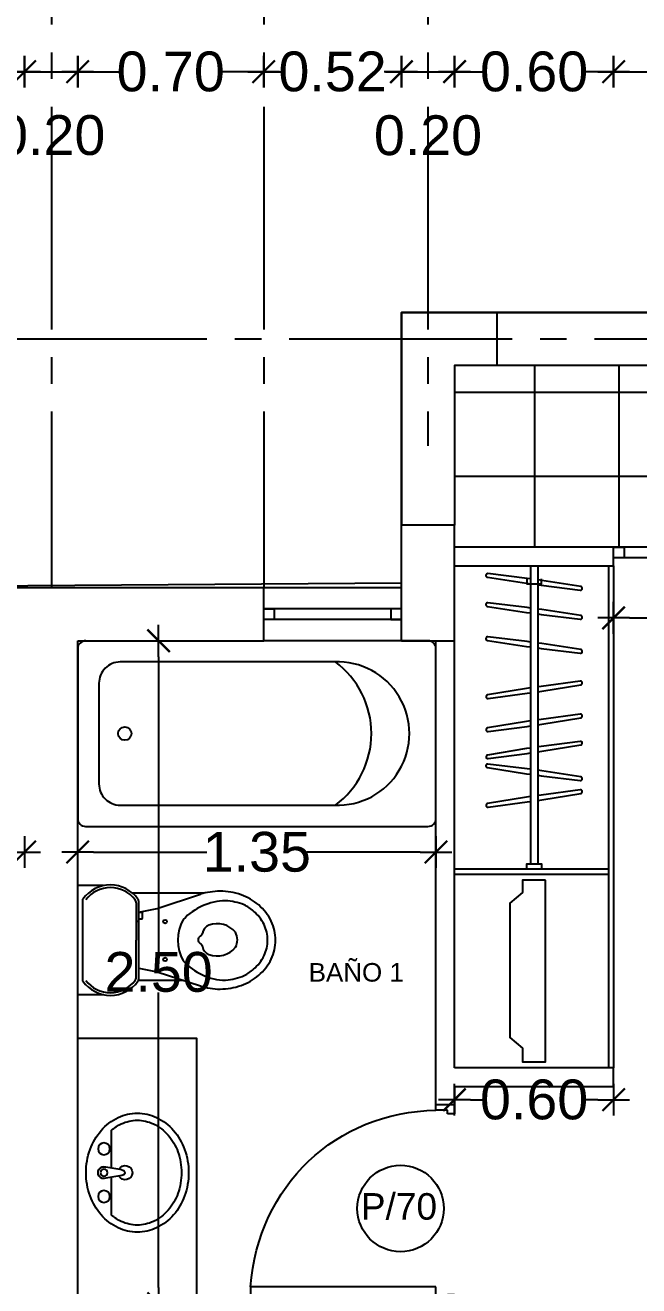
# Model space of a CAD drawing. Header units: millimetres. Extents: x 1217 to 2428, y 234 to 644.
# Drawn here: x 2359.641 to 2361.953, y 491.492 to 496.247 of the extents above; entities that cross this region are included whole.
import ezdxf

# ---------------------------------------------------------------- set-up
doc = ezdxf.new("R2010")
doc.units = ezdxf.units.MM
doc.linetypes.add('ACAD_ISO04W100', pattern=[30, 24, -3, 0, -3])
doc.layers.get('0').update_dxf_attribs({"lineweight": 5})
for name, color, linetype in [('0.1', 251, 'Continuous'), ('0.2', 2, 'Continuous'), ('0.3', 6, 'Continuous'), ('ARTEFACTOS', 4, 'Continuous'), ('COTAS', 252, 'Continuous'), ('COTAS INTERIORES', 3, 'Continuous'), ('Ejes', 8, 'Continuous'), ('muros', 7, 'Continuous'), ('PUERTAS', 2, 'Continuous'), ('Texto', 1, 'Continuous')]:
    doc.layers.add(name, color=color, linetype=linetype)
doc.styles.add('INTERARQ', font='arial.ttf')
doc.styles.get("Standard").update_dxf_attribs({"font": 'arial.ttf'})
doc.dimstyles.new('ESCALA_1-50', dxfattribs={"dimtxt": 0.15, "dimasz": 0.06, "dimexe": 0.18, "dimexo": 0.0625, "dimgap": 0, "dimtad": 0, "dimtih": 1, "dimtoh": 1, "dimzin": 0, "dimdsep": 46, "dimtxsty": 'INTERARQ', "dimblk": 'DIMTICK', "dimcen": 0, "dimse1": 1, "dimse2": 1, "dimclrd": 256, "dimclre": 1, "dimclrt": 2, "dimadec": 0, "dimazin": 0, "dimtfac": 4.5, "dimtofl": 0, "dimtmove": 2, "dimatfit": 3, "dimldrblk": 'DIMTICK', "dimfxl": 1, "dimtolj": 1, "dimtzin": 0, "dimarcsym": 0})

# ---------------------------------------------------------------- blocks, each defined once
blk = doc.blocks.new('DFDFDFDFDDFGGG')
at = {"layer": 'PUERTAS'}
for p, q in [((381629.6763, 7752659.5205), (381629.6427, 7752659.5205)), ((381629.6629, 7752659.4936), (381629.6763, 7752659.4936)), ((381629.6629, 7752659.4505), (381629.6629, 7752659.4936)), ((381629.6763, 7752659.4936), (381629.6763, 7752659.5205)), ((381630.359, 7752659.5205), (381630.359, 7752659.4936)), ((381630.3927, 7752659.5205), (381630.359, 7752659.5205)), ((381630.359, 7752659.4936), (381630.3725, 7752659.4936)), ((381630.3725, 7752659.4936), (381630.3725, 7752659.4505)), ((381629.6427, 7752659.4505), (381629.6629, 7752659.4505)), ((381629.6628, 7752658.7508), (381629.6629, 7752659.4505)), ((381629.6629, 7752659.4505), (381629.7061, 7752659.4505)), ((381629.7061, 7752659.4505), (381629.706, 7752658.7508)), ((381630.3725, 7752659.4505), (381630.3927, 7752659.4505)), ((381629.706, 7752658.7508), (381629.6628, 7752658.7508))]:
    blk.add_line(p, q, dxfattribs=at)
blk.add_ellipse((381629.5787, 7752659.5294), major_axis=(-0.6336, 0.5233), ratio=0.91419, start_param=2.378631, end_param=3.775075, dxfattribs=at)
blk = doc.blocks.new('Van1-pla')
at = {"color": 8}
for p, q in [((-2.16, 42.32), (-18.03, 42.32)), ((-1.41, 37.99), (-2.71, 45.49)), ((0.99, 37.99), (2.29, 45.49)), ((17.6, 42.32), (1.74, 42.32))]:
    blk.add_line(p, q, dxfattribs=at)
blk.add_lwpolyline([(-25.21, 31.5, 0.112687), (-23.37, 23.44, 0.103282), (-17.89, 16.3, 0.092276), (-9.94, 11.68, 0.085761), (-0.21, 10, 0.085761), (9.52, 11.68, 0.092276), (17.47, 16.3, 0.103282), (22.95, 23.44, 0.112687), (24.79, 31.5, 0.112687), (22.95, 39.56, 0.103282), (17.47, 46.7, 0.092276), (9.52, 51.32, 0.085761), (-0.21, 53, 0.085761), (-9.94, 51.32, 0.092276), (-17.89, 46.7, 0.103282), (-23.37, 39.56, 0.112687)], format="xyb", close=True, dxfattribs=at)
for points in [[(-18.03, 42.32, 0.063934), (-20.67, 38.26, 0.112687), (-22.21, 31.5, 0.112687)], [(-22.21, 31.5, 0.112687), (-20.67, 24.74, 0.103282), (-15.93, 18.57, 0.092276), (-8.94, 14.51, 0.085761), (-0.21, 13, 0.085761), (8.51, 14.51, 0.092276), (15.51, 18.57, 0.103282), (20.25, 24.74, 0.112687), (21.79, 31.5, 0.112687), (20.25, 38.26, 0.063934), (17.6, 42.32, 0.092276)]]:
    blk.add_lwpolyline(points, format="xyb", dxfattribs=at)
for centre, radius in [((-10.21, 45.49), 2.5), ((9.79, 45.49), 2.5), ((-0.21, 45.49), 1.5)]:
    blk.add_circle(centre, radius, dxfattribs=at)
for centre, radius, start, end in [((-0.21, 45.49), 2.5, 340.3329, 199.6671), ((-0.21, 36.6), 3, 118.1824, 61.8176), ((-0.21, 37.99), 1.2, 180, 0)]:
    blk.add_arc(centre, radius, start, end, dxfattribs=at)
blk = doc.blocks.new('wc')
at = {"layer": 'ARTEFACTOS', "color": 8}
for p, q in [((0.0667, 0.3584), (-0.0303, 0.3584)), ((-0.0104, -0.0028), (-0.0104, 0.3078)), ((0.4474, 0.3297), (0.1774, 0.3297)), ((0.1906, 0.2929), (0.1906, 0.1525)), ((0.2006, 0.0088), (0.2006, 0.2962)), ((0.2693, 0.2723), (0.4328, 0.3255)), ((0.2006, 0.2586), (0.2693, 0.2723)), ((0.2006, 0.2584), (0.2115, 0.2584)), ((0.2135, 0.2564), (0.2135, 0.2345)), ((0.2006, 0.2232), (0.1906, 0.2232)), ((0.2006, 0.2325), (0.2115, 0.2325)), ((0.1906, 0.0121), (0.1906, 0.1525)), ((0.1867, 0.0003), (0.1863, 0.0003)), ((0.3689, 0.0003), (0.1987, 0.0003)), ((0.2006, 0.0464), (0.2693, 0.0327)), ((0.2693, 0.0327), (0.4328, -0.0205)), ((0.0684, -0.0537), (-0.0303, -0.0537))]:
    blk.add_line(p, q, dxfattribs=at)
for centre in [(0.2994, 0.2224), (0.2994, 0.0796)]:
    blk.add_circle(centre, 0.00699, dxfattribs=at)
for centre, radius, start, end in [((0.0933, 0.2339), 0.1272, 35.4669, 144.5331), ((0.0933, 0.2339), 0.1172, 37.3062, 142.6938), ((0.5066, 0.0988), 0.2384, 90, 108.0194), ((0.5066, 0.0988), 0.2384, 70.5417, 90), ((0.1706, 0.2929), 0.02, 0, 37.3062), ((0.1806, 0.2962), 0.02, 0, 35.4669), ((0.5327, 0.0739), 0.2274, 91.2506, 136.4359), ((0.5124, 0.0619), 0.2399, 69.233, 86.3288), ((0.5159, 0.125), 0.2106, 49.5378, 70.5417), ((0.5159, 0.125), 0.1806, 49.5378, 63.1436), ((0.2115, 0.2564), 0.002, 0, 90), ((0.5301, 0.1418), 0.1586, 25.9026, 49.5378), ((0.5301, 0.1418), 0.1886, 25.9026, 49.5378), ((0.2115, 0.2345), 0.002, 270, 0), ((0.5031, 0.1526), 0.156, 149.9827, 210.1211), ((0.4793, 0.1715), 0.0399, 110.9889, 170.0192), ((0.4966, 0.1263), 0.0883, 39.3794, 110.9889), ((0.5522, 0.1525), 0.1341, 0, 25.9026), ((0.5522, 0.1525), 0.164, 0, 25.9026), ((0.4398, 0.1536), 0.0161, 125.934, 233.3996), ((0.4202, 0.187), 0.0227, 296.4163, 327.7225), ((0.5047, 0.167), 0.0658, 170.0192, 173.1517), ((0.5102, 0.1534), 0.0618, 333.0725, 27.908), ((0.5522, 0.1525), 0.1341, 334.0974, 0), ((0.5522, 0.1525), 0.164, 334.0974, 0), ((0.4202, 0.1202), 0.0227, 32.2775, 64.0078), ((0.5047, 0.1402), 0.0658, 186.8483, 189.9808), ((0.4793, 0.1357), 0.0399, 189.9808, 249.0111), ((0.4966, 0.1809), 0.0883, 249.0111, 321.1211), ((0.5315, 0.2205), 0.2193, 221.8152, 269.0461), ((0.5301, 0.1632), 0.1586, 310.4622, 334.0974), ((0.5301, 0.1632), 0.1886, 310.4622, 334.0974), ((0.1706, 0.0121), 0.02, 322.6938, 0), ((0.1806, 0.0088), 0.02, 324.5331, 0), ((0.5116, 0.2113), 0.2107, 274.4195, 294.2912), ((0.5159, 0.18), 0.2106, 289.4583, 310.4622), ((0.5159, 0.18), 0.1806, 297.1692, 310.4622), ((0.0933, 0.0711), 0.1272, 215.4669, 324.5331), ((0.0933, 0.0711), 0.1172, 217.3062, 322.6938), ((0.5066, 0.2062), 0.2384, 251.9806, 270), ((0.5066, 0.2062), 0.2384, 270, 289.4583)]:
    blk.add_arc(centre, radius, start, end, dxfattribs=at)
blk = doc.blocks.new('DIMTICK')
at = {"color": 1}
for p, q in [((0, 1), (0, -1)), ((-1, 0), (1, 0))]:
    blk.add_line(p, q, dxfattribs=at)
at = {"color": 3, "const_width": 0.141}
blk.add_lwpolyline([(0.707, 0.707), (-0.707, -0.707)], dxfattribs=at)
blk = doc.blocks.new('*D292')
at = {"layer": 'COTAS', "lineweight": -2, "ltscale": 3, "transparency": 16777216}
for p, q in [((2358.9975, 496.0718), (2359.0934, 496.0718)), ((2359.5784, 496.0718), (2359.4825, 496.0718))]:
    blk.add_line(p, q, dxfattribs=at)
at = {"layer": 'Defpoints', "color": 0, "ltscale": 3, "transparency": 16777216}
for p in [(2359.6384, 496.0718), (2358.9375, 494.3463), (2359.6384, 494.1463)]:
    blk.add_point(p, dxfattribs=at)
at = {"layer": 'COTAS', "lineweight": -2, "ltscale": 3, "transparency": 16777216, "xscale": 0.06, "yscale": 0.06, "zscale": 0.06, "rotation": 180}
blk.add_blockref('DIMTICK', (2358.9375, 496.0718), dxfattribs=at)
at = {"layer": 'COTAS', "lineweight": -2, "ltscale": 3, "transparency": 16777216, "xscale": 0.06, "yscale": 0.06, "zscale": 0.06}
blk.add_blockref('DIMTICK', (2359.6384, 496.0718), dxfattribs=at)
at = {"layer": 'COTAS', "color": 2, "ltscale": 3, "transparency": 16777216, "insert": (2359.2879, 496.0718), "char_height": 0.15, "attachment_point": 5, "style": 'INTERARQ'}
blk.add_mtext('\\A1;0.70', dxfattribs=at)
blk = doc.blocks.new('*D293')
at = {"layer": 'COTAS', "lineweight": -2, "ltscale": 3, "transparency": 16777216}
blk.add_line((2359.6984, 496.0718), (2359.7784, 496.0718), dxfattribs=at)
at = {"layer": 'Defpoints', "color": 0, "ltscale": 3, "transparency": 16777216}
for p in [(2359.8384, 496.0718), (2359.6384, 494.1463), (2359.8384, 494.1463)]:
    blk.add_point(p, dxfattribs=at)
at = {"layer": 'COTAS', "lineweight": -2, "ltscale": 3, "transparency": 16777216, "xscale": 0.06, "yscale": 0.06, "zscale": 0.06, "rotation": 180}
blk.add_blockref('DIMTICK', (2359.6384, 496.0718), dxfattribs=at)
at = {"layer": 'COTAS', "lineweight": -2, "ltscale": 3, "transparency": 16777216, "xscale": 0.06, "yscale": 0.06, "zscale": 0.06}
blk.add_blockref('DIMTICK', (2359.8384, 496.0718), dxfattribs=at)
at = {"layer": 'COTAS', "color": 2, "ltscale": 3, "transparency": 16777216, "insert": (2359.7384, 495.8317), "char_height": 0.15, "attachment_point": 5, "style": 'INTERARQ'}
blk.add_mtext('\\A1;0.20', dxfattribs=at)
blk = doc.blocks.new('*D294')
at = {"layer": 'COTAS', "lineweight": -2, "ltscale": 3, "transparency": 16777216}
for p, q in [((2359.8984, 496.0718), (2359.9943, 496.0718)), ((2360.4794, 496.0718), (2360.3835, 496.0718))]:
    blk.add_line(p, q, dxfattribs=at)
at = {"layer": 'Defpoints', "color": 0, "ltscale": 3, "transparency": 16777216}
for p in [(2360.5394, 496.0718), (2360.5394, 494.3463), (2359.8384, 494.1463)]:
    blk.add_point(p, dxfattribs=at)
at = {"layer": 'COTAS', "lineweight": -2, "ltscale": 3, "transparency": 16777216, "xscale": 0.06, "yscale": 0.06, "zscale": 0.06, "rotation": 180}
blk.add_blockref('DIMTICK', (2359.8384, 496.0718), dxfattribs=at)
at = {"layer": 'COTAS', "lineweight": -2, "ltscale": 3, "transparency": 16777216, "xscale": 0.06, "yscale": 0.06, "zscale": 0.06}
blk.add_blockref('DIMTICK', (2360.5394, 496.0718), dxfattribs=at)
at = {"layer": 'COTAS', "color": 2, "ltscale": 3, "transparency": 16777216, "insert": (2360.1889, 496.0718), "char_height": 0.15, "attachment_point": 5, "style": 'INTERARQ'}
blk.add_mtext('\\A1;0.70', dxfattribs=at)
blk = doc.blocks.new('*D295')
at = {"layer": 'COTAS', "lineweight": -2, "ltscale": 3, "transparency": 16777216}
for p, q in [((2360.5994, 496.0718), (2360.6049, 496.0718)), ((2360.9985, 496.0718), (2360.993, 496.0718))]:
    blk.add_line(p, q, dxfattribs=at)
at = {"layer": 'Defpoints', "color": 0, "ltscale": 3, "transparency": 16777216}
for p in [(2361.0585, 496.0718), (2361.0585, 494.7463), (2360.5394, 494.3463)]:
    blk.add_point(p, dxfattribs=at)
at = {"layer": 'COTAS', "lineweight": -2, "ltscale": 3, "transparency": 16777216, "xscale": 0.06, "yscale": 0.06, "zscale": 0.06, "rotation": 180}
blk.add_blockref('DIMTICK', (2360.5394, 496.0718), dxfattribs=at)
at = {"layer": 'COTAS', "lineweight": -2, "ltscale": 3, "transparency": 16777216, "xscale": 0.06, "yscale": 0.06, "zscale": 0.06}
blk.add_blockref('DIMTICK', (2361.0585, 496.0718), dxfattribs=at)
at = {"layer": 'COTAS', "color": 2, "ltscale": 3, "transparency": 16777216, "insert": (2360.7989, 496.0718), "char_height": 0.15, "attachment_point": 5, "style": 'INTERARQ'}
blk.add_mtext('\\A1;0.52', dxfattribs=at)
blk = doc.blocks.new('*D296')
at = {"layer": 'COTAS', "lineweight": -2, "ltscale": 3, "transparency": 16777216}
blk.add_line((2361.1185, 496.0718), (2361.1985, 496.0718), dxfattribs=at)
at = {"layer": 'Defpoints', "color": 0, "ltscale": 3, "transparency": 16777216}
for p in [(2361.2585, 496.0718), (2361.0585, 494.7463), (2361.2585, 494.7463)]:
    blk.add_point(p, dxfattribs=at)
at = {"layer": 'COTAS', "lineweight": -2, "ltscale": 3, "transparency": 16777216, "xscale": 0.06, "yscale": 0.06, "zscale": 0.06, "rotation": 180}
blk.add_blockref('DIMTICK', (2361.0585, 496.0718), dxfattribs=at)
at = {"layer": 'COTAS', "lineweight": -2, "ltscale": 3, "transparency": 16777216, "xscale": 0.06, "yscale": 0.06, "zscale": 0.06}
blk.add_blockref('DIMTICK', (2361.2585, 496.0718), dxfattribs=at)
at = {"layer": 'COTAS', "color": 2, "ltscale": 3, "transparency": 16777216, "insert": (2361.1585, 495.8311), "char_height": 0.15, "attachment_point": 5, "style": 'INTERARQ'}
blk.add_mtext('\\A1;0.20', dxfattribs=at)
blk = doc.blocks.new('*D297')
at = {"layer": 'COTAS', "lineweight": -2, "ltscale": 3, "transparency": 16777216}
for p, q in [((2361.3185, 496.0718), (2361.3637, 496.0718)), ((2361.7981, 496.0718), (2361.7528, 496.0718))]:
    blk.add_line(p, q, dxfattribs=at)
at = {"layer": 'Defpoints', "color": 0, "ltscale": 3, "transparency": 16777216}
for p in [(2361.8581, 496.0718), (2361.2585, 494.7463), (2361.8581, 494.6134)]:
    blk.add_point(p, dxfattribs=at)
at = {"layer": 'COTAS', "lineweight": -2, "ltscale": 3, "transparency": 16777216, "xscale": 0.06, "yscale": 0.06, "zscale": 0.06, "rotation": 180}
blk.add_blockref('DIMTICK', (2361.2585, 496.0718), dxfattribs=at)
at = {"layer": 'COTAS', "lineweight": -2, "ltscale": 3, "transparency": 16777216, "xscale": 0.06, "yscale": 0.06, "zscale": 0.06}
blk.add_blockref('DIMTICK', (2361.8581, 496.0718), dxfattribs=at)
at = {"layer": 'COTAS', "color": 2, "ltscale": 3, "transparency": 16777216, "insert": (2361.5583, 496.0718), "char_height": 0.15, "attachment_point": 5, "style": 'INTERARQ'}
blk.add_mtext('\\A1;0.60', dxfattribs=at)
blk = doc.blocks.new('*D298')
at = {"layer": 'COTAS', "lineweight": -2, "ltscale": 3, "transparency": 16777216}
for p, q in [((2361.9181, 496.0718), (2363.1785, 496.0718)), ((2364.8284, 496.0718), (2363.568, 496.0718))]:
    blk.add_line(p, q, dxfattribs=at)
at = {"layer": 'Defpoints', "color": 0, "ltscale": 3, "transparency": 16777216}
for p in [(2364.8884, 496.0718), (2364.8884, 494.7463), (2361.8581, 494.6134)]:
    blk.add_point(p, dxfattribs=at)
at = {"layer": 'COTAS', "lineweight": -2, "ltscale": 3, "transparency": 16777216, "xscale": 0.06, "yscale": 0.06, "zscale": 0.06, "rotation": 180}
blk.add_blockref('DIMTICK', (2361.8581, 496.0718), dxfattribs=at)
at = {"layer": 'COTAS', "lineweight": -2, "ltscale": 3, "transparency": 16777216, "xscale": 0.06, "yscale": 0.06, "zscale": 0.06}
blk.add_blockref('DIMTICK', (2364.8884, 496.0718), dxfattribs=at)
at = {"layer": 'COTAS', "color": 2, "ltscale": 3, "transparency": 16777216, "insert": (2363.3732, 496.0718), "char_height": 0.15, "attachment_point": 5, "style": 'INTERARQ'}
blk.add_mtext('\\A1;3.03', dxfattribs=at)
blk = doc.blocks.new('*D306')
at = {"layer": 'COTAS', "lineweight": -2, "ltscale": 3, "transparency": 16777216}
for p, q in [((2359.198, 496.5582), (2359.2437, 496.5582)), ((2359.6784, 496.5582), (2359.6328, 496.5582))]:
    blk.add_line(p, q, dxfattribs=at)
at = {"layer": 'Defpoints', "color": 0, "ltscale": 3, "transparency": 16777216}
for p in [(2359.7384, 496.5582), (2359.138, 495.4484), (2359.7384, 495.4484)]:
    blk.add_point(p, dxfattribs=at)
at = {"layer": 'COTAS', "lineweight": -2, "ltscale": 3, "transparency": 16777216, "xscale": 0.06, "yscale": 0.06, "zscale": 0.06, "rotation": 180}
blk.add_blockref('DIMTICK', (2359.138, 496.5582), dxfattribs=at)
at = {"layer": 'COTAS', "lineweight": -2, "ltscale": 3, "transparency": 16777216, "xscale": 0.06, "yscale": 0.06, "zscale": 0.06}
blk.add_blockref('DIMTICK', (2359.7384, 496.5582), dxfattribs=at)
at = {"layer": 'COTAS', "color": 2, "ltscale": 3, "transparency": 16777216, "insert": (2359.4382, 496.5582), "char_height": 0.15, "attachment_point": 5, "style": 'INTERARQ'}
blk.add_mtext('\\A1;0.60', dxfattribs=at)
blk = doc.blocks.new('*D307')
at = {"layer": 'COTAS', "lineweight": -2, "ltscale": 3, "transparency": 16777216}
for p, q in [((2359.7984, 496.5582), (2359.9443, 496.5582)), ((2360.4794, 496.5582), (2360.3335, 496.5582))]:
    blk.add_line(p, q, dxfattribs=at)
at = {"layer": 'Defpoints', "color": 0, "ltscale": 3, "transparency": 16777216}
for p in [(2360.5394, 496.5582), (2359.7384, 495.4484), (2360.5394, 495.4483)]:
    blk.add_point(p, dxfattribs=at)
at = {"layer": 'COTAS', "lineweight": -2, "ltscale": 3, "transparency": 16777216, "xscale": 0.06, "yscale": 0.06, "zscale": 0.06, "rotation": 180}
blk.add_blockref('DIMTICK', (2359.7384, 496.5582), dxfattribs=at)
at = {"layer": 'COTAS', "lineweight": -2, "ltscale": 3, "transparency": 16777216, "xscale": 0.06, "yscale": 0.06, "zscale": 0.06}
blk.add_blockref('DIMTICK', (2360.5394, 496.5582), dxfattribs=at)
at = {"layer": 'COTAS', "color": 2, "ltscale": 3, "transparency": 16777216, "insert": (2360.1389, 496.5582), "char_height": 0.15, "attachment_point": 5, "style": 'INTERARQ'}
blk.add_mtext('\\A1;0.80', dxfattribs=at)
blk = doc.blocks.new('*D308')
at = {"layer": 'COTAS', "lineweight": -2, "ltscale": 3, "transparency": 16777216}
for p, q in [((2360.5994, 496.5582), (2360.6549, 496.5582)), ((2361.0985, 496.5582), (2361.043, 496.5582))]:
    blk.add_line(p, q, dxfattribs=at)
at = {"layer": 'Defpoints', "color": 0, "ltscale": 3, "transparency": 16777216}
for p in [(2361.1585, 496.5582), (2360.5394, 495.4483), (2361.1585, 495.4484)]:
    blk.add_point(p, dxfattribs=at)
at = {"layer": 'COTAS', "lineweight": -2, "ltscale": 3, "transparency": 16777216, "xscale": 0.06, "yscale": 0.06, "zscale": 0.06, "rotation": 180}
blk.add_blockref('DIMTICK', (2360.5394, 496.5582), dxfattribs=at)
at = {"layer": 'COTAS', "lineweight": -2, "ltscale": 3, "transparency": 16777216, "xscale": 0.06, "yscale": 0.06, "zscale": 0.06}
blk.add_blockref('DIMTICK', (2361.1585, 496.5582), dxfattribs=at)
at = {"layer": 'COTAS', "color": 2, "ltscale": 3, "transparency": 16777216, "insert": (2360.8489, 496.5582), "char_height": 0.15, "attachment_point": 5, "style": 'INTERARQ'}
blk.add_mtext('\\A1;0.62', dxfattribs=at)
blk = doc.blocks.new('*D309')
at = {"layer": 'COTAS', "lineweight": -2, "ltscale": 3, "transparency": 16777216}
for p, q in [((2361.2185, 496.5582), (2362.8778, 496.5582)), ((2364.9268, 496.5582), (2363.2674, 496.5582))]:
    blk.add_line(p, q, dxfattribs=at)
at = {"layer": 'Defpoints', "color": 0, "ltscale": 3, "transparency": 16777216}
for p in [(2364.9868, 496.5582), (2361.1585, 495.4484), (2364.9868, 495.2271, 0)]:
    blk.add_point(p, dxfattribs=at)
at = {"layer": 'COTAS', "lineweight": -2, "ltscale": 3, "transparency": 16777216, "xscale": 0.06, "yscale": 0.06, "zscale": 0.06, "rotation": 180}
blk.add_blockref('DIMTICK', (2361.1585, 496.5582), dxfattribs=at)
at = {"layer": 'COTAS', "lineweight": -2, "ltscale": 3, "transparency": 16777216, "xscale": 0.06, "yscale": 0.06, "zscale": 0.06}
blk.add_blockref('DIMTICK', (2364.9868, 496.5582), dxfattribs=at)
at = {"layer": 'COTAS', "color": 2, "ltscale": 3, "transparency": 16777216, "insert": (2363.0726, 496.5582), "char_height": 0.15, "attachment_point": 5, "style": 'INTERARQ'}
blk.add_mtext('\\A1;3.83', dxfattribs=at)
blk = doc.blocks.new('*D312')
at = {"layer": 'COTAS', "lineweight": -2, "ltscale": 3, "transparency": 16777216}
for p, q in [((2352.9384, 496.9757), (2359.6931, 496.9757)), ((2366.9383, 496.9757), (2360.1836, 496.9757))]:
    blk.add_line(p, q, dxfattribs=at)
at = {"layer": 'Defpoints', "color": 0, "ltscale": 3, "transparency": 16777216}
for p in [(2366.9983, 496.9757), (2352.8784, 491.6775, 0), (2366.9983, 491.6776, 0)]:
    blk.add_point(p, dxfattribs=at)
at = {"layer": 'COTAS', "lineweight": -2, "ltscale": 3, "transparency": 16777216, "xscale": 0.06, "yscale": 0.06, "zscale": 0.06, "rotation": 180}
blk.add_blockref('DIMTICK', (2352.8784, 496.9757), dxfattribs=at)
at = {"layer": 'COTAS', "lineweight": -2, "ltscale": 3, "transparency": 16777216, "xscale": 0.06, "yscale": 0.06, "zscale": 0.06}
blk.add_blockref('DIMTICK', (2366.9983, 496.9757), dxfattribs=at)
at = {"layer": 'COTAS', "color": 2, "ltscale": 3, "transparency": 16777216, "insert": (2359.9384, 496.9757), "char_height": 0.15, "attachment_point": 5, "style": 'INTERARQ'}
blk.add_mtext('\\A1;14.12', dxfattribs=at)
blk = doc.blocks.new('*D361')
at = {"layer": 'COTAS INTERIORES', "lineweight": -2, "ltscale": 3, "transparency": 16777216}
for p, q in [((2358.3483, 493.1283), (2358.7751, 493.1283)), ((2359.5784, 493.1283), (2359.1517, 493.1283))]:
    blk.add_line(p, q, dxfattribs=at)
at = {"layer": 'Defpoints', "color": 0, "ltscale": 3, "transparency": 16777216}
for p in [(2359.6384, 493.1283), (2358.2883, 493.0497, 0), (2359.6384, 493.0651, 0)]:
    blk.add_point(p, dxfattribs=at)
at = {"layer": 'COTAS INTERIORES', "lineweight": -2, "ltscale": 3, "transparency": 16777216, "xscale": 0.06, "yscale": 0.06, "zscale": 0.06, "rotation": 180}
blk.add_blockref('DIMTICK', (2358.2883, 493.1283), dxfattribs=at)
at = {"layer": 'COTAS INTERIORES', "lineweight": -2, "ltscale": 3, "transparency": 16777216, "xscale": 0.06, "yscale": 0.06, "zscale": 0.06}
blk.add_blockref('DIMTICK', (2359.6384, 493.1283), dxfattribs=at)
at = {"layer": 'COTAS INTERIORES', "color": 2, "ltscale": 3, "transparency": 16777216, "insert": (2358.9634, 493.1283), "char_height": 0.15, "attachment_point": 5, "style": 'INTERARQ'}
blk.add_mtext('\\A1;1.35', dxfattribs=at)
blk = doc.blocks.new('*D362')
at = {"layer": 'COTAS INTERIORES', "lineweight": -2, "ltscale": 3, "transparency": 16777216}
for p, q in [((2359.8984, 493.1283), (2360.3251, 493.1283)), ((2361.1285, 493.1283), (2360.7018, 493.1283))]:
    blk.add_line(p, q, dxfattribs=at)
at = {"layer": 'Defpoints', "color": 0, "ltscale": 3, "transparency": 16777216}
for p in [(2359.8384, 493.1283, 0), (2361.1885, 493.1283, 0), (2361.1885, 493.1283)]:
    blk.add_point(p, dxfattribs=at)
at = {"layer": 'COTAS INTERIORES', "lineweight": -2, "ltscale": 3, "transparency": 16777216, "xscale": 0.06, "yscale": 0.06, "zscale": 0.06, "rotation": 180}
blk.add_blockref('DIMTICK', (2359.8384, 493.1283), dxfattribs=at)
at = {"layer": 'COTAS INTERIORES', "lineweight": -2, "ltscale": 3, "transparency": 16777216, "xscale": 0.06, "yscale": 0.06, "zscale": 0.06}
blk.add_blockref('DIMTICK', (2361.1885, 493.1283), dxfattribs=at)
at = {"layer": 'COTAS INTERIORES', "color": 2, "ltscale": 3, "transparency": 16777216, "insert": (2360.5135, 493.1283), "char_height": 0.15, "attachment_point": 5, "style": 'INTERARQ'}
blk.add_mtext('\\A1;1.35', dxfattribs=at)
blk = doc.blocks.new('*D363')
at = {"layer": 'COTAS INTERIORES', "lineweight": -2, "ltscale": 3, "transparency": 16777216}
for p, q in [((2360.1434, 493.8651), (2360.1434, 492.7517)), ((2360.1434, 491.4851), (2360.1434, 492.5985))]:
    blk.add_line(p, q, dxfattribs=at)
at = {"layer": 'Defpoints', "color": 0, "ltscale": 3, "transparency": 16777216}
for p in [(2360.0631, 493.9251, 0), (2360.1434, 493.9251), (2360.0631, 491.4251, 0)]:
    blk.add_point(p, dxfattribs=at)
at = {"layer": 'COTAS INTERIORES', "lineweight": -2, "ltscale": 3, "transparency": 16777216, "xscale": 0.06, "yscale": 0.06, "zscale": 0.06}
for p, rotation in [((2360.1434, 493.9251), 90), ((2360.1434, 491.4251), 270)]:
    blk.add_blockref('DIMTICK', p, dxfattribs=dict(at, rotation=rotation))
at = {"layer": 'COTAS INTERIORES', "color": 2, "ltscale": 3, "transparency": 16777216, "insert": (2360.1434, 492.6751), "char_height": 0.15, "attachment_point": 5, "style": 'INTERARQ'}
blk.add_mtext('\\A1;2.50', dxfattribs=at)
blk = doc.blocks.new('*D366')
at = {"layer": 'COTAS INTERIORES', "lineweight": -2, "ltscale": 3, "transparency": 16777216}
for p, q in [((2361.3185, 492.1941), (2361.3637, 492.1941)), ((2361.7981, 492.1941), (2361.7528, 492.1941))]:
    blk.add_line(p, q, dxfattribs=at)
at = {"layer": 'Defpoints', "color": 0, "ltscale": 3, "transparency": 16777216}
for p in [(2361.2585, 494.3223, 0), (2361.8581, 494.3223, 0), (2361.8581, 492.1941)]:
    blk.add_point(p, dxfattribs=at)
at = {"layer": 'COTAS INTERIORES', "lineweight": -2, "ltscale": 3, "transparency": 16777216, "xscale": 0.06, "yscale": 0.06, "zscale": 0.06, "rotation": 180}
blk.add_blockref('DIMTICK', (2361.2585, 492.1941), dxfattribs=at)
at = {"layer": 'COTAS INTERIORES', "lineweight": -2, "ltscale": 3, "transparency": 16777216, "xscale": 0.06, "yscale": 0.06, "zscale": 0.06}
blk.add_blockref('DIMTICK', (2361.8581, 492.1941), dxfattribs=at)
at = {"layer": 'COTAS INTERIORES', "color": 2, "ltscale": 3, "transparency": 16777216, "insert": (2361.5583, 492.1941), "char_height": 0.15, "attachment_point": 5, "style": 'INTERARQ'}
blk.add_mtext('\\A1;0.60', dxfattribs=at)
blk = doc.blocks.new('*D367')
at = {"layer": 'COTAS INTERIORES', "lineweight": -2, "ltscale": 3, "transparency": 16777216}
for p, q in [((2361.9181, 494.0115), (2363.1785, 494.0115)), ((2364.8284, 494.0115), (2363.568, 494.0115))]:
    blk.add_line(p, q, dxfattribs=at)
at = {"layer": 'Defpoints', "color": 0, "ltscale": 3, "transparency": 16777216}
for p in [(2364.8884, 494.0115), (2364.8884, 493.8628, 0), (2361.8581, 493.7012, 0)]:
    blk.add_point(p, dxfattribs=at)
at = {"layer": 'COTAS INTERIORES', "lineweight": -2, "ltscale": 3, "transparency": 16777216, "xscale": 0.06, "yscale": 0.06, "zscale": 0.06, "rotation": 180}
blk.add_blockref('DIMTICK', (2361.8581, 494.0115), dxfattribs=at)
at = {"layer": 'COTAS INTERIORES', "lineweight": -2, "ltscale": 3, "transparency": 16777216, "xscale": 0.06, "yscale": 0.06, "zscale": 0.06}
blk.add_blockref('DIMTICK', (2364.8884, 494.0115), dxfattribs=at)
at = {"layer": 'COTAS INTERIORES', "color": 2, "ltscale": 3, "transparency": 16777216, "insert": (2363.3732, 494.0115), "char_height": 0.15, "attachment_point": 5, "style": 'INTERARQ'}
blk.add_mtext('\\A1;3.03', dxfattribs=at)

msp = doc.modelspace()

# ---------------------------------------------------------------- hatches: boundary and pattern name
at = {"layer": '0.1'}
h = msp.add_hatch(dxfattribs=at)
h.set_pattern_fill('NET', color=256, scale=0.099999, angle=-270, style=0)
h.set_pattern_definition([(90, (807.40966, -346.18826), (-0.31749764, 2e-16), []), (180, (807.40966, -346.18826), (-2e-16, -0.31749764), [])])
h.paths.add_polyline_path([(2364.1093, 494.96328), (2364.88838, 494.27844), (2364.86837, 494.27844), (2364.84838, 494.27844), (2362.0001, 494.27844), (2361.85813, 494.27844), (2361.25843, 494.27844), (2361.25846, 494.96328)])

# ---------------------------------------------------------------- linework, layer by layer
at = {"layer": '0.1', "ltscale": 3, "elevation": 0}
msp.add_lwpolyline([(2354.38846, 491.4808), (2354.38846, 494.36129), (2355.30082, 495.16328), (2358.41837, 495.16328), (2358.41837, 494.12515), (2361.05846, 494.14324), (2361.05846, 495.16328), (2364.17602, 495.16328), (2365.08838, 494.36129), (2365.08832, 491.48085)], dxfattribs=at)
at = {"layer": '0.1', "elevation": 0}
for points in [[(2364.84838, 494.27844), (2361.85813, 494.27844)], [(2364.84838, 494.27844), (2361.85813, 494.27844)], [(2364.84838, 494.23844), (2361.85813, 494.23844)], [(2364.84838, 494.23844), (2361.85813, 494.23844)], [(2361.05846, 494.04516), (2360.53938, 494.04516)], [(2361.05846, 494.00516), (2360.53938, 494.00516)], [(2359.8384, 491.42514), (2360.28787, 491.42514), (2360.28787, 492.42434), (2359.8384, 492.42434)]]:
    msp.add_lwpolyline(points, dxfattribs=at)
at = {"layer": '0.1', "color": 1, "elevation": 0}
for points in [[(2361.05846, 494.12515), (2360.53938, 494.12515)], [(2361.05846, 493.92521), (2360.53938, 493.92517)]]:
    msp.add_lwpolyline(points, dxfattribs=at)
at = {"layer": '0.2', "elevation": 0}
for points in [[(2365.08838, 494.36129), (2364.17602, 495.16328), (2361.05846, 495.16328), (2361.05846, 494.36129)], [(2364.88838, 494.27844), (2364.1093, 494.96328), (2361.25846, 494.96328), (2361.25846, 494.36129)], [(2361.89813, 494.27844), (2361.89813, 494.23844), (2361.85813, 494.23844), (2361.85813, 494.27844), (2361.89813, 494.27844)], [(2360.53938, 494.00515), (2360.53938, 494.04515), (2360.57938, 494.04515), (2360.57938, 494.00515), (2360.53938, 494.00515)], [(2361.05846, 494.00515), (2361.05846, 494.04515), (2361.01846, 494.04515), (2361.01846, 494.00515), (2361.05846, 494.00515)]]:
    msp.add_lwpolyline(points, dxfattribs=at)
at = {"layer": '0.3'}
for p, q in [((2361.1885, 492.17431, 0), (2361.1885, 493.9252, 0)), ((2361.25852, 492.31425, 0), (2361.25845, 493.9252, 0))]:
    msp.add_line(p, q, dxfattribs=at)
at = {"layer": '0.3', "elevation": 0}
for points in [[(2361.25846, 494.20844), (2361.85811, 494.20844), (2361.85811, 494.27844), (2361.25846, 494.27844)], [(2361.85814, 492.24428), (2361.85814, 492.31428), (2361.25854, 492.31425)], [(2361.25853, 492.24428), (2361.25853, 492.17431), (2361.18862, 492.17431)], [(2361.25853, 492.24428), (2361.85814, 492.24428)]]:
    msp.add_lwpolyline(points, dxfattribs=at)
at = {"layer": 'ARTEFACTOS'}
for p, q in [((2361.54475, 494.20844, 0), (2361.54475, 493.08343, 0)), ((2361.57225, 494.20844, 0), (2361.57225, 493.08343, 0)), ((2361.2585, 493.0651, 0), (2361.83816, 493.0651, 0)), ((2361.2585, 493.0451, 0), (2361.83816, 493.0451, 0))]:
    msp.add_line(p, q, dxfattribs=at)
at = {"layer": 'ARTEFACTOS', "elevation": 0}
for points in [[(2361.54475, 494.15854), (2361.53252, 494.16023), (2361.38455, 494.17837, 0.9860188), (2361.38267, 494.16475), (2361.53001, 494.14207), (2361.54475, 494.14003)], [(2361.57225, 494.13623), (2361.58449, 494.13454), (2361.73245, 494.11641, 0.9860188), (2361.73433, 494.13003), (2361.587, 494.1527), (2361.57225, 494.15474)], [(2361.54475, 494.04874), (2361.53252, 494.05043), (2361.38455, 494.06857, 0.9860188), (2361.38267, 494.05495), (2361.53001, 494.03227), (2361.54475, 494.03023)], [(2361.57225, 494.02643), (2361.58449, 494.02474), (2361.73245, 494.00661, 0.9860188), (2361.73433, 494.02023), (2361.587, 494.0429), (2361.57225, 494.04494)], [(2359.86935, 493.92517, 0.4233096), (2359.83842, 493.89518), (2359.83842, 493.25518, 0.4142136), (2359.86842, 493.22518), (2361.1585, 493.22518, 0.4142136), (2361.1885, 493.25518), (2361.1885, 493.89518, 0.4142136), (2361.1585, 493.92518), (2360.53938, 493.92518)], [(2361.54475, 493.92039), (2361.53252, 493.92208), (2361.38455, 493.94021, 0.9860188), (2361.38267, 493.92659), (2361.53001, 493.90392), (2361.54475, 493.90188)], [(2361.57225, 493.89808), (2361.58449, 493.89639), (2361.73245, 493.87825, 0.9860188), (2361.73433, 493.89187), (2361.587, 493.91455), (2361.57225, 493.91659)], [(2361.57225, 493.733), (2361.58704, 493.73518), (2361.73417, 493.75915, 0.9860188), (2361.73217, 493.77276), (2361.58437, 493.75332), (2361.57225, 493.75153)], [(2361.57225, 493.733), (2361.58704, 493.73518), (2361.73417, 493.75915, 0.9860188), (2361.73217, 493.77276), (2361.58437, 493.75332), (2361.57225, 493.75153)], [(2361.54475, 493.74749), (2361.52996, 493.74531), (2361.38283, 493.72134, 0.9860188), (2361.38483, 493.70773), (2361.53263, 493.72717), (2361.54475, 493.72896)], [(2361.54475, 493.74749), (2361.52996, 493.74531), (2361.38283, 493.72134, 0.9860188), (2361.38483, 493.70773), (2361.53263, 493.72717), (2361.54475, 493.72896)], [(2361.54475, 493.62265), (2361.52996, 493.62048), (2361.38283, 493.5965, 0.9860188), (2361.38483, 493.5829), (2361.53263, 493.60234), (2361.54475, 493.60412)], [(2361.54475, 493.62265), (2361.52996, 493.62048), (2361.38283, 493.5965, 0.9860188), (2361.38483, 493.5829), (2361.53263, 493.60234), (2361.54475, 493.60412)], [(2361.57225, 493.60817), (2361.58704, 493.61035), (2361.73417, 493.63432, 0.9860188), (2361.73217, 493.64792), (2361.58437, 493.62848), (2361.57225, 493.6267)], [(2361.57225, 493.60817), (2361.58704, 493.61035), (2361.73417, 493.63432, 0.9860188), (2361.73217, 493.64792), (2361.58437, 493.62848), (2361.57225, 493.6267)], [(2361.54475, 493.52046), (2361.52996, 493.51828), (2361.38283, 493.49431, 0.9860188), (2361.38483, 493.4807), (2361.53263, 493.50014), (2361.54475, 493.50193)], [(2361.54475, 493.52046), (2361.52996, 493.51828), (2361.38283, 493.49431, 0.9860188), (2361.38483, 493.4807), (2361.53263, 493.50014), (2361.54475, 493.50193)], [(2361.57225, 493.50597), (2361.58704, 493.50815), (2361.73417, 493.53212, 0.9860188), (2361.73217, 493.54573), (2361.58437, 493.52629), (2361.57225, 493.5245)], [(2361.57225, 493.50597), (2361.58704, 493.50815), (2361.73417, 493.53212, 0.9860188), (2361.73217, 493.54573), (2361.58437, 493.52629), (2361.57225, 493.5245)], [(2361.54475, 493.44033), (2361.53252, 493.44202), (2361.38455, 493.46016, 0.9860188), (2361.38267, 493.44654), (2361.53001, 493.42386), (2361.54475, 493.42182)], [(2361.54475, 493.44033), (2361.53252, 493.44202), (2361.38455, 493.46016, 0.9860188), (2361.38267, 493.44654), (2361.53001, 493.42386), (2361.54475, 493.42182)], [(2361.57225, 493.41802), (2361.58449, 493.41633), (2361.73245, 493.3982, 0.9860188), (2361.73433, 493.41182), (2361.587, 493.43449), (2361.57225, 493.43653)], [(2361.57225, 493.41802), (2361.58449, 493.41633), (2361.73245, 493.3982, 0.9860188), (2361.73433, 493.41182), (2361.587, 493.43449), (2361.57225, 493.43653)], [(2361.54475, 493.33738), (2361.52996, 493.3352), (2361.38283, 493.31123, 0.9860188), (2361.38483, 493.29763), (2361.53263, 493.31706), (2361.54475, 493.31885)], [(2361.54475, 493.33738), (2361.52996, 493.3352), (2361.38283, 493.31123, 0.9860188), (2361.38483, 493.29763), (2361.53263, 493.31706), (2361.54475, 493.31885)], [(2361.57225, 493.32289), (2361.58704, 493.32507), (2361.73417, 493.34904, 0.9860188), (2361.73217, 493.36265), (2361.58437, 493.34321), (2361.57225, 493.34143)], [(2361.57225, 493.32289), (2361.58704, 493.32507), (2361.73417, 493.34904, 0.9860188), (2361.73217, 493.36265), (2361.58437, 493.34321), (2361.57225, 493.34143)]]:
    msp.add_lwpolyline(points, format="xyb", dxfattribs=at)
for points in [[(2361.83814, 494.20844), (2361.83814, 492.31428)], [(2361.85811, 494.20844), (2361.85811, 492.31428)], [(2361.53098, 494.15845), (2361.53098, 494.14011), (2361.58598, 494.14011), (2361.58598, 494.15845)], [(2361.531, 493.0651), (2361.531, 493.08343), (2361.586, 493.08343), (2361.586, 493.0651)], [(2361.531, 493.0651), (2361.531, 493.08343), (2361.586, 493.08343), (2361.586, 493.0651)], [(2361.60175, 493.02192), (2361.51525, 493.02192), (2361.51525, 492.97583), (2361.46679, 492.9355), (2361.46677, 492.42897), (2361.51524, 492.38864), (2361.51523, 492.33679), (2361.60173, 492.33678), (2361.60175, 493.02192)]]:
    msp.add_lwpolyline(points, dxfattribs=at)
msp.add_lwpolyline([(2359.99842, 493.30518), (2360.806, 493.30518, 1.0462963), (2360.806, 493.84518), (2359.99842, 493.84518, 0.4142136), (2359.91842, 493.76518), (2359.91842, 493.38518, 0.4142136)], format="xyb", close=True, dxfattribs=at)
at = {"layer": 'ARTEFACTOS'}
msp.add_circle((2360.01585, 493.57518, 0), 0.025, dxfattribs=at)
msp.add_arc((2360.60818, 493.57518, 0), 0.33698, 306.75985, 53.24015, dxfattribs=at)
at = {"layer": 'COTAS', "ltscale": 3, "elevation": 0}
msp.add_lwpolyline([(2361.41953, 494.96328), (2361.41953, 495.16328)], dxfattribs=at)
at = {"layer": 'Ejes', "linetype": 'ACAD_ISO04W100', "ltscale": 0.035, "elevation": 0}
for points in [[(2359.73954, 498.23948), (2359.73954, 494.12518)], [(2360.54048, 498.23948), (2360.54048, 494.12515)], [(2361.15846, 498.23948), (2361.15846, 494.66074)], [(2369.52562, 495.06328), (2350.42715, 495.06328)]]:
    msp.add_lwpolyline(points, dxfattribs=at)
at = {"layer": 'muros'}
msp.add_line((2359.83841, 488.82856, 0), (2359.83841, 493.92516, 0), dxfattribs=at)
at = {"layer": 'muros', "elevation": 0}
for points in [[(2361.05846, 493.92519), (2361.05846, 494.36129)], [(2361.25846, 493.9252), (2361.25846, 494.36129), (2361.05846, 494.36129)], [(2360.53938, 493.92518), (2360.53938, 494.12518), (2358.93745, 494.12518), (2358.93745, 493.92518)], [(2359.83841, 493.92516), (2360.53938, 493.92519)], [(2361.05846, 493.92519), (2361.25846, 493.9252)]]:
    msp.add_lwpolyline(points, dxfattribs=at)
at = {"layer": 'Texto'}
msp.add_circle((2361.05509, 491.78374), 0.16297, dxfattribs=at)

# ---------------------------------------------------------------- block references
at = {"layer": '0.1', "extrusion": (0, 0, -1), "xscale": -0.9988165753526749, "yscale": 0.9988165753526749, "zscale": -0.9988165753526749}
msp.add_blockref('wc', (-2359.8687, 492.64364, 0), dxfattribs=at)
at = {"layer": '0.1'}
for name, p, xscale, yscale, zscale, rotation in [('Van1-pla', (2360.34641, 491.91697, 0), -0.008989348791202377, 0.008989348791202377, 0.008989348791202377, 90), ('DFDFDFDFDDFGGG', (-7741123.57358, -380686.58758, 0), -0.9988165753526749, 0.9988165753526749, 0.9988165753526749, 270)]:
    msp.add_blockref(name, p, dxfattribs=dict(at, xscale=xscale, yscale=yscale, zscale=zscale, rotation=rotation))

# ---------------------------------------------------------------- texts
at = {"layer": 'Texto', "attachment_point": 5}
for s, insert, char_height, width in [('BAÑO 1', (2360.88816, 492.67407, 0), 0.069999, 0.4782868), ('P/70', (2361.04905, 491.79091), 0.099999, 3.0886563)]:
    msp.add_mtext(s, dxfattribs=dict(at, insert=insert, char_height=char_height, width=width))

# ---------------------------------------------------------------- dimensions: what is measured, and where the dimension line sits
at = {"layer": 'COTAS', "ltscale": 3}
for base, p1, p2, picture, middle in [((2366.99833, 496.97567, 0), (2352.87842, 491.67755, 0), (2366.99833, 491.67756, 0), '*D312', (2359.93837, 496.97567, 0)), ((2359.73844, 496.55818), (2359.13799, 495.44835), (2359.73844, 495.44835), '*D306', (2359.43821, 496.55818)), ((2360.53937, 496.55818), (2359.73844, 495.44835), (2360.53937, 495.44835), '*D307', (2360.13891, 496.55818)), ((2361.15846, 496.55818), (2360.53937, 495.44835), (2361.15846, 495.44835), '*D308', (2360.84892, 496.55818)), ((2364.98676, 496.55818), (2361.15846, 495.44835), (2364.98676, 495.22712, 0), '*D309', (2363.07261, 496.55818)), ((2359.63843, 496.07184), (2358.93745, 494.34628), (2359.63843, 494.14627), '*D292', (2359.28794, 496.07184)), ((2360.53937, 496.07184), (2359.83841, 494.14627), (2360.53937, 494.34625), '*D294', (2360.18889, 496.07184)), ((2361.05846, 496.07184), (2360.53937, 494.34625), (2361.05846, 494.74625), '*D295', (2360.79892, 496.07184)), ((2361.85811, 496.07184), (2361.25846, 494.74625), (2361.85811, 494.61341), '*D297', (2361.55828, 496.07184)), ((2364.88838, 496.07184), (2361.85811, 494.61341), (2364.88838, 494.74625), '*D298', (2363.37324, 496.07184))]:
    dim = msp.add_linear_dim(base=base, p1=p1, p2=p2, dimstyle='ESCALA_1-50', dxfattribs=at)
    dim.commit()
    dim.dimension.update_dxf_attribs({"geometry": picture, "text_midpoint": middle})
for base, p1, p2, picture, middle in [((2359.83841, 496.07184), (2359.63843, 494.14627), (2359.83841, 494.14627), '*D293', (2359.73842, 495.83169)), ((2361.25846, 496.07184), (2361.05846, 494.74625), (2361.25846, 494.74625), '*D296', (2361.15846, 495.83112))]:
    dim = msp.add_linear_dim(base=base, p1=p1, p2=p2, dimstyle='ESCALA_1-50', dxfattribs=at)
    dim.commit()
    dim.dimension.update_dxf_attribs({"geometry": picture, "text_midpoint": middle, "dimtype": 160})
at = {"layer": 'COTAS INTERIORES', "ltscale": 3}
for base, p1, p2, picture, middle in [((2361.85811, 492.19407), (2361.25846, 494.32226, 0), (2361.85811, 494.32226, 0), '*D366', (2361.55828, 492.19407)), ((2364.88838, 494.01149), (2361.85811, 493.70116, 0), (2364.88838, 493.86279, 0), '*D367', (2363.37324, 494.01149)), ((2359.63841, 493.12832), (2358.28833, 493.04971, 0), (2359.63841, 493.06506, 0), '*D361', (2358.96337, 493.12832)), ((2361.1885, 493.12832), (2359.83841, 493.12832, 0), (2361.1885, 493.12832, 0), '*D362', (2360.51345, 493.12832))]:
    dim = msp.add_linear_dim(base=base, p1=p1, p2=p2, dimstyle='ESCALA_1-50', dxfattribs=at)
    dim.commit()
    dim.dimension.update_dxf_attribs({"geometry": picture, "text_midpoint": middle})
dim = msp.add_linear_dim(base=(2360.14342, 493.92513), p1=(2360.06314, 491.4251, 0), p2=(2360.06314, 493.92513, 0), angle=270, dimstyle='ESCALA_1-50', dxfattribs=at)
dim.commit()
dim.dimension.update_dxf_attribs({"geometry": '*D363', "text_midpoint": (2360.14342, 492.67511)})

doc.saveas('drawing.dxf')
